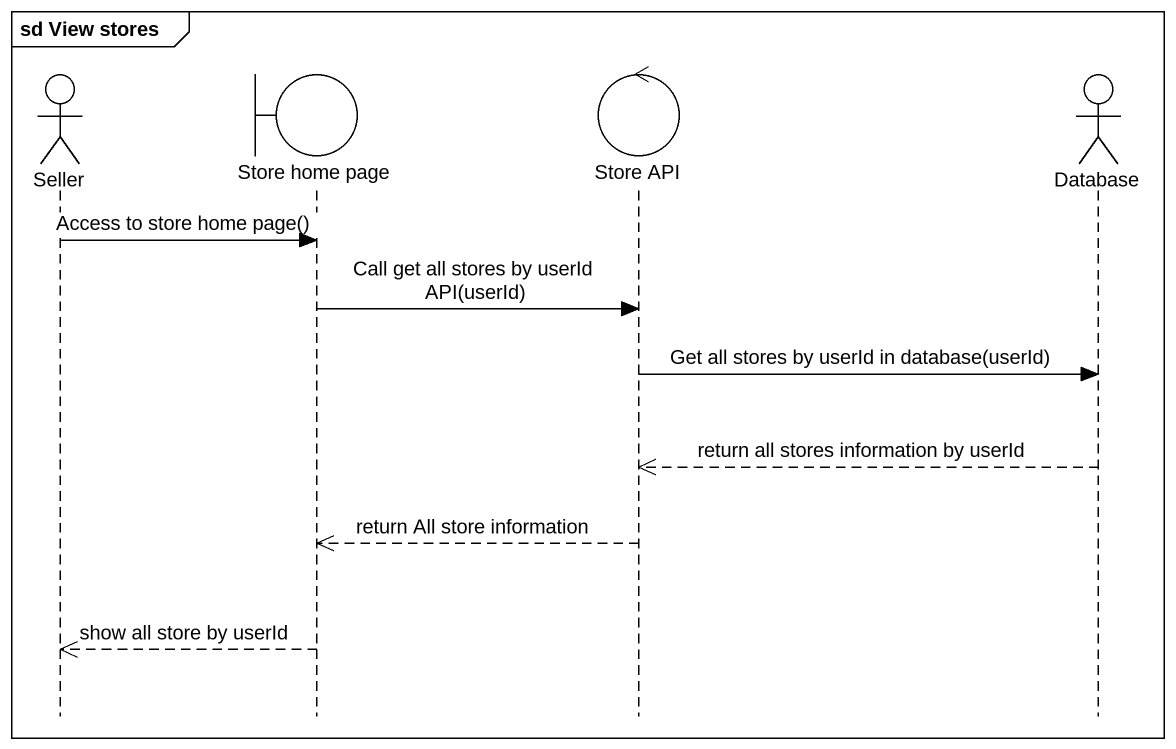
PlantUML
@startuml
mainframe sd View stores
hide footbox
actor Seller
boundary "Store home page" as Store_home_page
control "Store API" as Store_API
actor "Database" as Database_

Seller -> Store_home_page : Access to store home page()
Store_home_page -> Store_API : Call get all stores by userId API(userId)
Store_API -> Database_ : Get all stores by userId in database(userId)
Database_ -->> Store_API : return all stores information by userId
Store_API -->> Store_home_page : return All store information
Store_home_page -->> Seller : show all store by userId
@enduml
